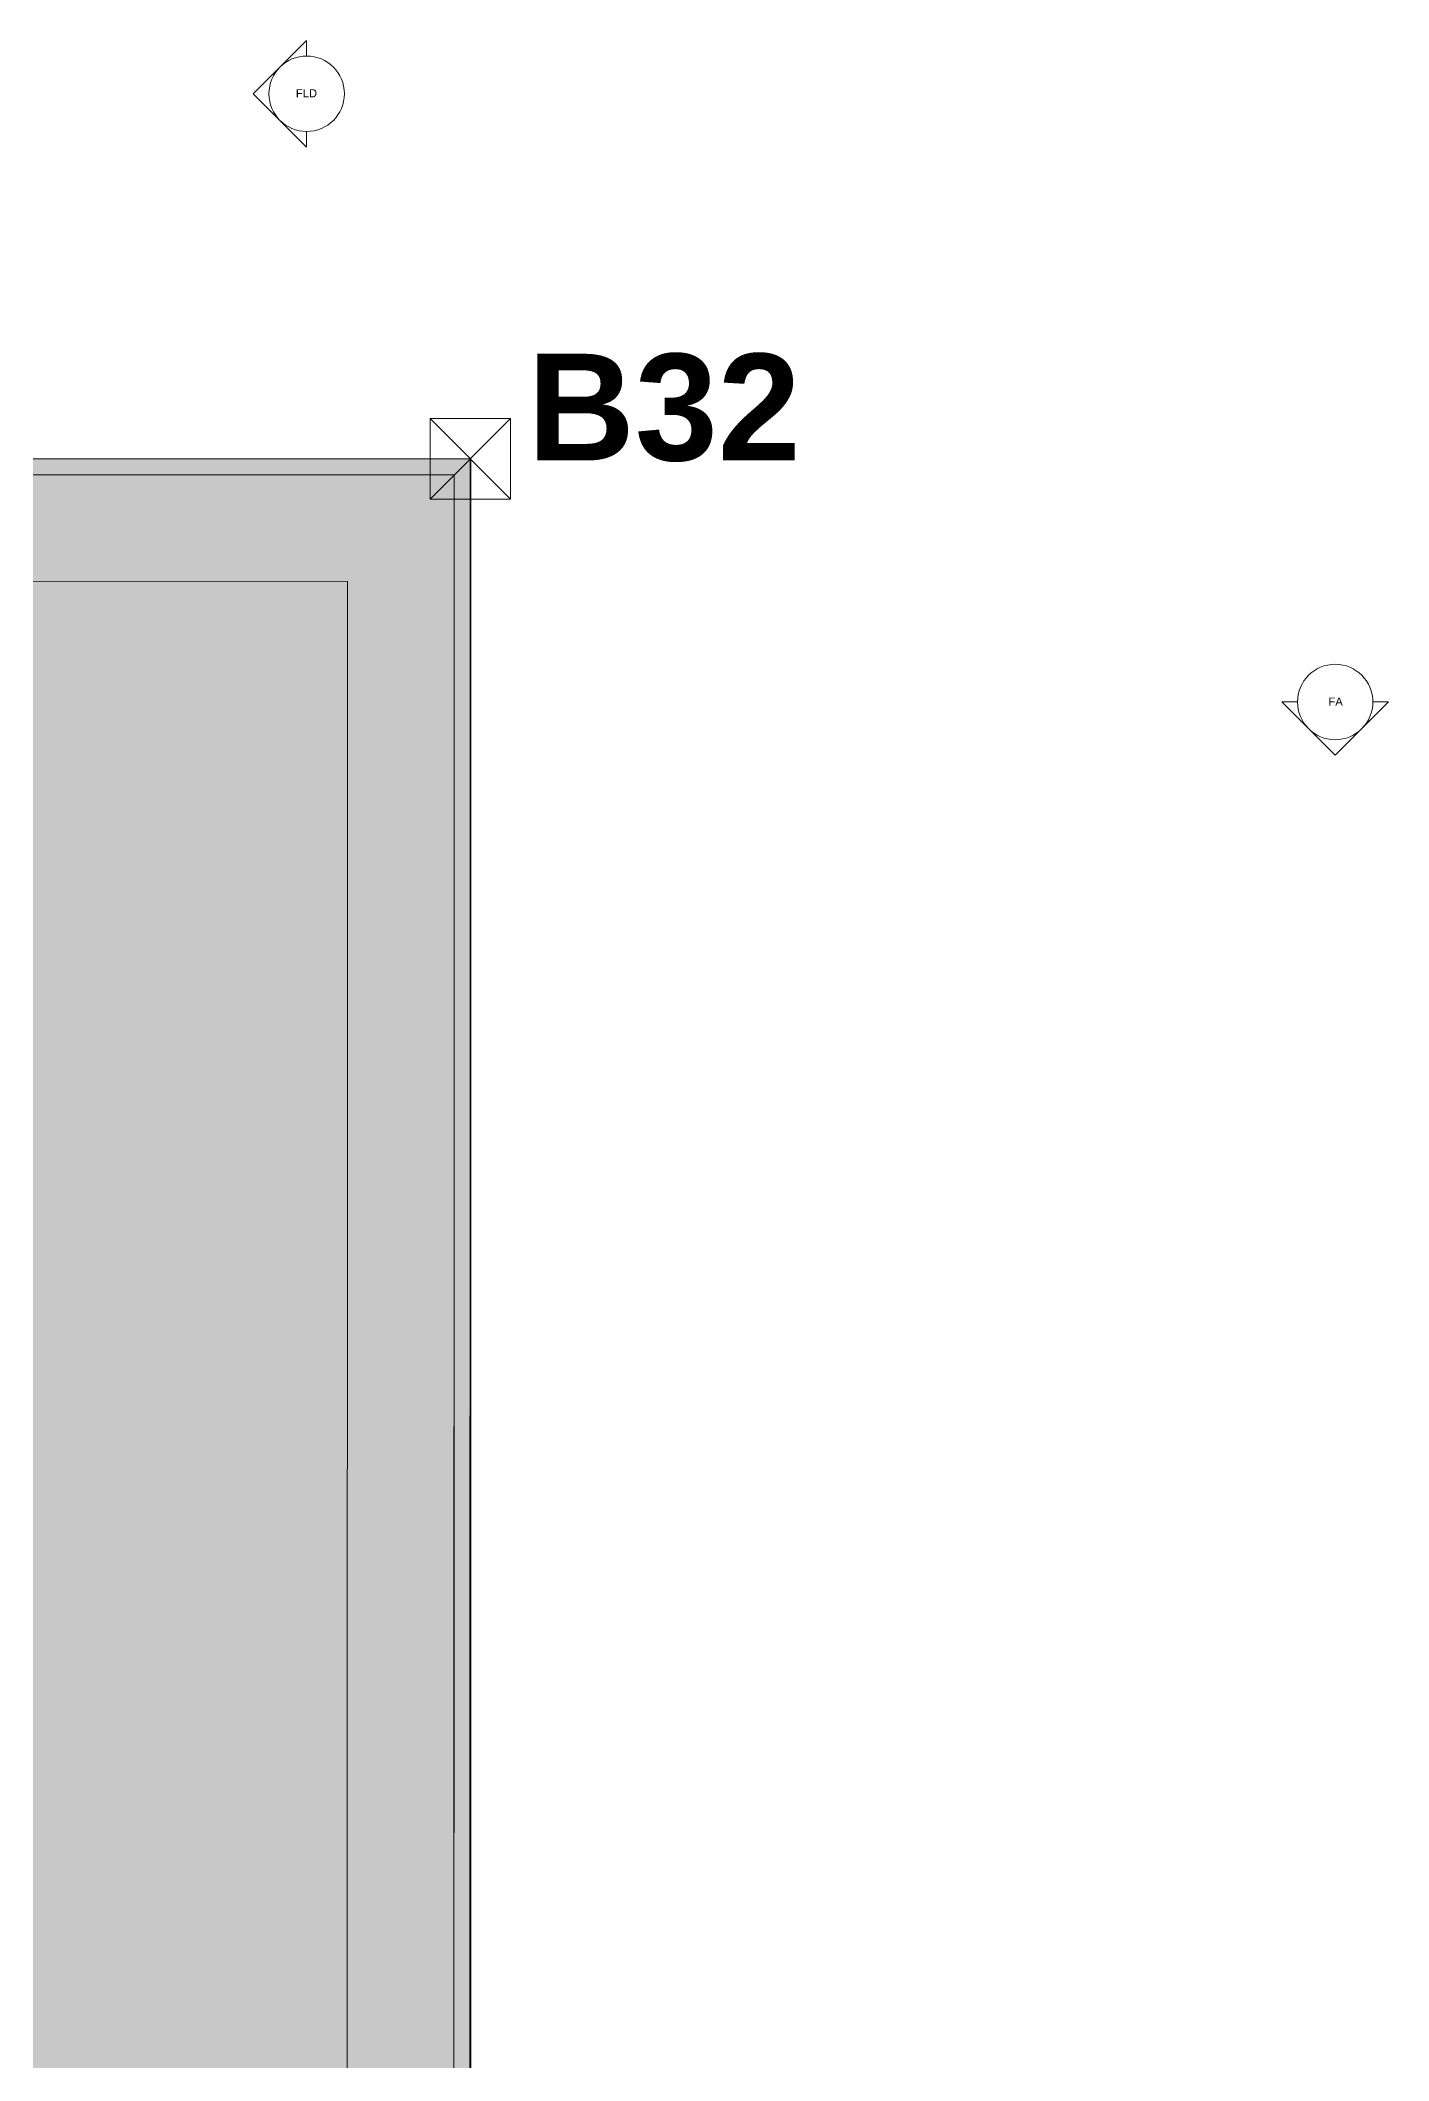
# Model space of a CAD drawing. Header units: millimetres. Extents: x 141848 to 1648660, y -465012 to -151356.
# Drawn here: x 464848 to 490115, y -193469 to -155591 of the extents above; entities that cross this region are included whole.
import ezdxf

# ---------------------------------------------------------------- set-up
doc = ezdxf.new("R2010")
doc.units = ezdxf.units.MM
doc.header["$MEASUREMENT"] = 0
for name, color, linetype in [('Divers - Dessin général', 7, 'Continuous'), ('Marques - Façades', 7, 'Continuous'), ('Textes - 1_100', 7, 'Continuous'), ('TopoAlt', 7, 'Continuous')]:
    doc.layers.add(name, color=color, linetype=linetype)
doc.styles.add('STYLE_GENERE_2', font='')
doc.styles.add('STYLE_GENERE_3', font='')
doc.styles.get('STYLE_GENERE_2').set_extended_font_data('Arial')
doc.styles.get('STYLE_GENERE_3').set_extended_font_data('Arial', bold=True)

# ---------------------------------------------------------------- blocks, each defined once
blk = doc.blocks.new('Façade_3_1', base_point=(355125, -167995))
at = {"layer": 'Marques - Façades', "color": 7, "linetype": 'Continuous', "lineweight": 5}
for p, q in [((488408, -167995), (488115, -167995)), ((488115, -167995), (489115, -168995)), ((489115, -168995), (490115, -167995)), ((490115, -167995), (489823, -167995))]:
    blk.add_line(p, q, dxfattribs=at)
blk.add_circle((489115, -167995), 707, dxfattribs=at)
at = {"layer": 'Marques - Façades', "color": 7, "lineweight": 5, "insert": (488989, -168062), "char_height": 150, "attachment_point": 7, "style": 'STYLE_GENERE_2'}
blk.add_mtext('\\A1;{\\pql;\\pt0;\\fArial|b0|i0|c0|p38;FA}', dxfattribs=at)
blk = doc.blocks.new('Façade_4_1', base_point=(469838, -156591))
at = {"layer": 'Marques - Façades', "color": 7, "linetype": 'Continuous', "lineweight": 5}
for p, q in [((468838, -156591), (469838, -155591)), ((469838, -155591), (469838, -155884)), ((469838, -157591), (468838, -156591)), ((469838, -157298), (469838, -157591))]:
    blk.add_line(p, q, dxfattribs=at)
blk.add_circle((469838, -156591), 707, dxfattribs=at)
at = {"layer": 'Marques - Façades', "color": 7, "lineweight": 5, "insert": (470032, -156657), "char_height": 150, "attachment_point": 9, "style": 'STYLE_GENERE_2'}
blk.add_mtext('\\A1;{\\pqr;\\pt0;\\fArial|b0|i0|c0|p38;FLD}', dxfattribs=at)

msp = doc.modelspace()

# ---------------------------------------------------------------- hatches: boundary and pattern name
at = {"linetype": 'Continuous', "lineweight": 0, "true_color": 0x6f6f6f}
h = msp.add_hatch(color=8, dxfattribs=at)
h.paths.add_polyline_path([(360547.961, -275935.042), (360547.961, -295062.571), (487920.34, -293826.868), (487920.34, -270902.734), (487462.568, -270902.734), (472913.119, -271040.575), (472913.119, -163437.635), (371855.719, -163437.635), (371855.719, -271040.575), (371882.482, -271040.57), (371882.665, -272000.514, -0.409427364), (367883.201, -275935.042)])
h.paths.add_polyline_path([(377135.103, -260639.953), (373845.103, -260639.953), (373845.103, -248364.953), (373845.103, -243089.974), (373845.103, -242189.974), (377135.103, -242189.974)], flags=0)
h.paths.add_polyline_path([(415474.561, -260810.571), (380202.952, -260810.571), (380202.952, -230015.57), (380202.952, -193810.571), (380202.952, -171995.57), (431505.799, -171995.57), (464309.564, -171995.57), (464309.564, -262266.885), (436549.587, -262266.885), (436549.587, -189810.571), (412055.061, -189810.571), (412055.061, -201780.57), (412055.061, -204495.57), (415454.069, -204495.57), (415454.069, -208495.57), (415454.069, -218295.57), (405655.061, -218295.57), (405655.061, -222495.57), (415474.561, -222495.57)], flags=0)
h.paths.add_polyline_path([(381436.562, -269433.913, -0.09031866), (381558.292, -268727.623, -0.201448728), (382612.158, -267592.74, -0.104211445), (383417.525, -267415.055), (384017.498, -267409.371, -0.104044608), (384824.873, -267571.244, -0.238255457), (385983.776, -268953.318, -0.055188622), (386036.355, -269390.334), (386038.45, -269611.438), (386050.565, -270890.267), (385792.102, -271892.761, -0.267949192), (384069.602, -272909.124), (383469.629, -272914.808, -0.193717464), (382078.771, -272370.185, -0.070568756), (381728.183, -271931.262, -0.131652498), (381450.772, -270933.845)], flags=0)
h.paths.add_polyline_path([(392016.505, -273452.052), (392030.007, -267377.824, -0.380556701), (394016.505, -265609.826), (394094.233, -265609.826), (394094.233, -270609.826), (409094.233, -270609.826), (409094.233, -265609.826), (414055.71, -265609.826, -0.414213562), (415555.71, -267109.826), (415555.71, -273660.699, -0.345501612), (413836.804, -275433.432), (394027.271, -275599.002, -0.415791099), (392016.505, -273599.031)], flags=0)
h.paths.add_polyline_path([(424209.612, -271504.083, -0.134473934), (423930.467, -270484.937), (423930.467, -268984.937, -0.414213562), (425930.467, -266984.937), (426530.467, -266984.937, -0.414213562), (428530.467, -268984.937), (428530.467, -270484.937, -0.128820346), (428273.55, -271465.581, -0.270936291), (426530.467, -272484.937), (425930.467, -272484.937, -0.264979997)], flags=0)
h.paths.add_polyline_path([(436562.206, -273329.325), (436569.468, -267730.336, -0.098561509), (436800.237, -266943.721), (436817.2, -266951.545, -0.258849002), (438654.998, -265605.827), (438652.661, -265587.294), (439337.088, -265587.294), (439337.088, -265687.294), (439337.088, -270687.294), (469237.088, -270687.294), (469237.088, -265687.294), (470907.523, -265687.294), (472885.813, -265687.294), (472885.813, -267687.294), (472885.813, -271062.255, 0.001345761), (472885.842, -271073.021), (472896.728, -273095.233, -0.414213562), (470907.523, -275105.97), (462184.053, -275105.97, -0.005188955), (462130.957, -275116.103), (454147.511, -275196.191), (438770.531, -275253.24, -0.386553331), (436572.608, -273475.385, -0.025189219)], flags=0)
at = {"linetype": 'Continuous', "lineweight": 0, "true_color": 0x90b349}
msp.add_hatch(color=55, dxfattribs=at).paths.add_polyline_path([(371835.255, -163719.488), (371815.817, -271660.98), (373815.817, -271661.341), (373834.895, -165719.848), (470604.781, -165737.275), (470586.876, -265587.294), (472586.876, -265587.654), (472605.141, -163737.635)])

# ---------------------------------------------------------------- linework, layer by layer
at = {"color": 14, "linetype": 'Continuous', "lineweight": 5, "true_color": 0xa40f02}
for p, q in [((472150.336, -162682.925), (473660.055, -164192.346)), ((472150.485, -164192.495), (473659.906, -162682.776))]:
    msp.add_line(p, q, dxfattribs=at)
at = {"color": 14, "linetype": 'Continuous', "lineweight": 5, "true_color": 0xa40f02, "flags": 128}
msp.add_lwpolyline([(473659.906, -162682.776), (473660.055, -164192.346), (472150.485, -164192.495), (472150.336, -162682.925)], close=True, dxfattribs=at)
at = {"color": 9, "linetype": 'Continuous', "lineweight": 5}
msp.add_lwpolyline([(367883.201, -275935.042), (360547.961, -275935.042), (360547.961, -295062.571), (487920.34, -293826.868), (487920.34, -270902.734), (487462.568, -270902.734), (472913.119, -271040.575), (472913.119, -163437.635), (371862.558, -163437.635), (371862.558, -271040.575), (371855.719, -271040.575), (371855.902, -272000.519), (371882.665, -272000.514, -0.409427364)], format="xyb", close=True, dxfattribs=at)
at = {"color": 7, "linetype": 'Continuous', "lineweight": 5}
msp.add_lwpolyline([(371835.255, -163719.488), (371815.817, -271660.98), (373815.817, -271661.341), (373834.895, -165719.848), (470604.781, -165737.275), (470586.876, -265587.294), (472586.876, -265587.654), (472605.141, -163737.635)], close=True, dxfattribs=at)
at = {"layer": 'Divers - Dessin général', "color": 14, "linetype": 'Continuous', "lineweight": 5, "true_color": 0x990000}
msp.add_lwpolyline([(472905.195, -163437.635), (472885.813, -271067.638), (371555.907, -272027.634), (371538.537, -197317.635), (371535.195, -163437.635)], close=True, dxfattribs=at)
at = {"layer": 'TopoAlt', "color": 7, "linetype": 'Continuous', "lineweight": 5, "flags": 128}
msp.add_lwpolyline([(371535.195, -163437.635), (371535.252, -163737.635), (371555.889, -271934.337), (371855.889, -271934.279), (371835.252, -163737.635), (472605.141, -163737.635), (472585.867, -270769.248), (472585.813, -271069.253), (472885.813, -271067.638), (472905.141, -163737.635), (472905.195, -163437.635), (472605.195, -163437.635), (371835.195, -163437.635)], close=True, dxfattribs=at)
at = {"layer": 'TopoAlt', "color": 211, "linetype": 'Continuous', "lineweight": 5, "true_color": 0xfe55ff}
for points in [[(472905.195, -163437.635), (371835.195, -163437.635)], [(472905.195, -163437.635), (472905.141, -163737.635)], [(371835.252, -163737.635), (472605.141, -163737.635)], [(472605.141, -163737.635), (472585.867, -270769.248)], [(472885.813, -271067.638), (472905.141, -163737.635)]]:
    msp.add_lwpolyline(points, dxfattribs=at)

# ---------------------------------------------------------------- block references
at = {"layer": 'Marques - Façades', "color": 14, "lineweight": 5, "true_color": 0xa40f02}
for name, p in [('Façade_4_1', (469837.615, -156590.828)), ('Façade_3_1', (355125.11, -167995.475))]:
    msp.add_blockref(name, p, dxfattribs=at)

# ---------------------------------------------------------------- texts
at = {"layer": 'Textes - 1_100', "color": 14, "linetype": 'Continuous', "lineweight": 5, "true_color": 0x990000, "insert": (473971.052, -162482.778), "char_height": 2000, "attachment_point": 4, "rotation": 0.0056521, "style": 'STYLE_GENERE_3'}
msp.add_mtext('\\A1;{\\pql;\\fArial|b1|i0|c0|p38;B32}', dxfattribs=at)

doc.saveas('drawing.dxf')
